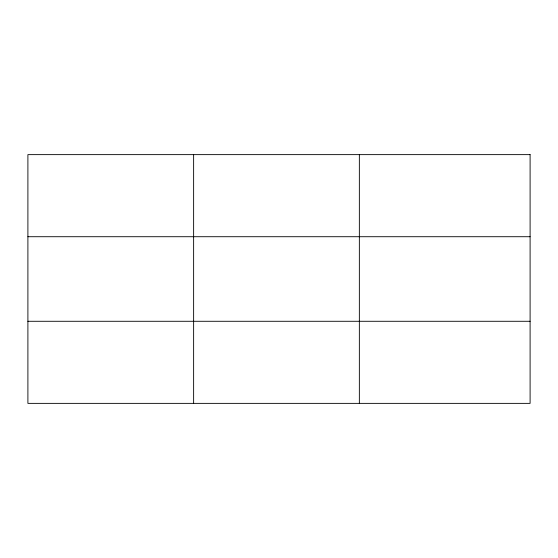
<?xml version="1.0" encoding="UTF-8"?>
<svg xmlns="http://www.w3.org/2000/svg" width="558" height="558" viewBox="0 0 558 558"><rect width="100%" height="100%" fill="white"/><g stroke="black" fill="none" stroke-linecap="round" stroke-linejoin="round"><path stroke-width="0.84" d="M193.626 403.371L193.626 154.629M359.352 403.371L359.352 154.629M27.9 236.718L530.1 236.718M27.9 321.282L530.1 321.282M530.1 154.629L27.9 154.629L27.9 403.371L530.1 403.371L530.1 154.629"/></g></svg>
